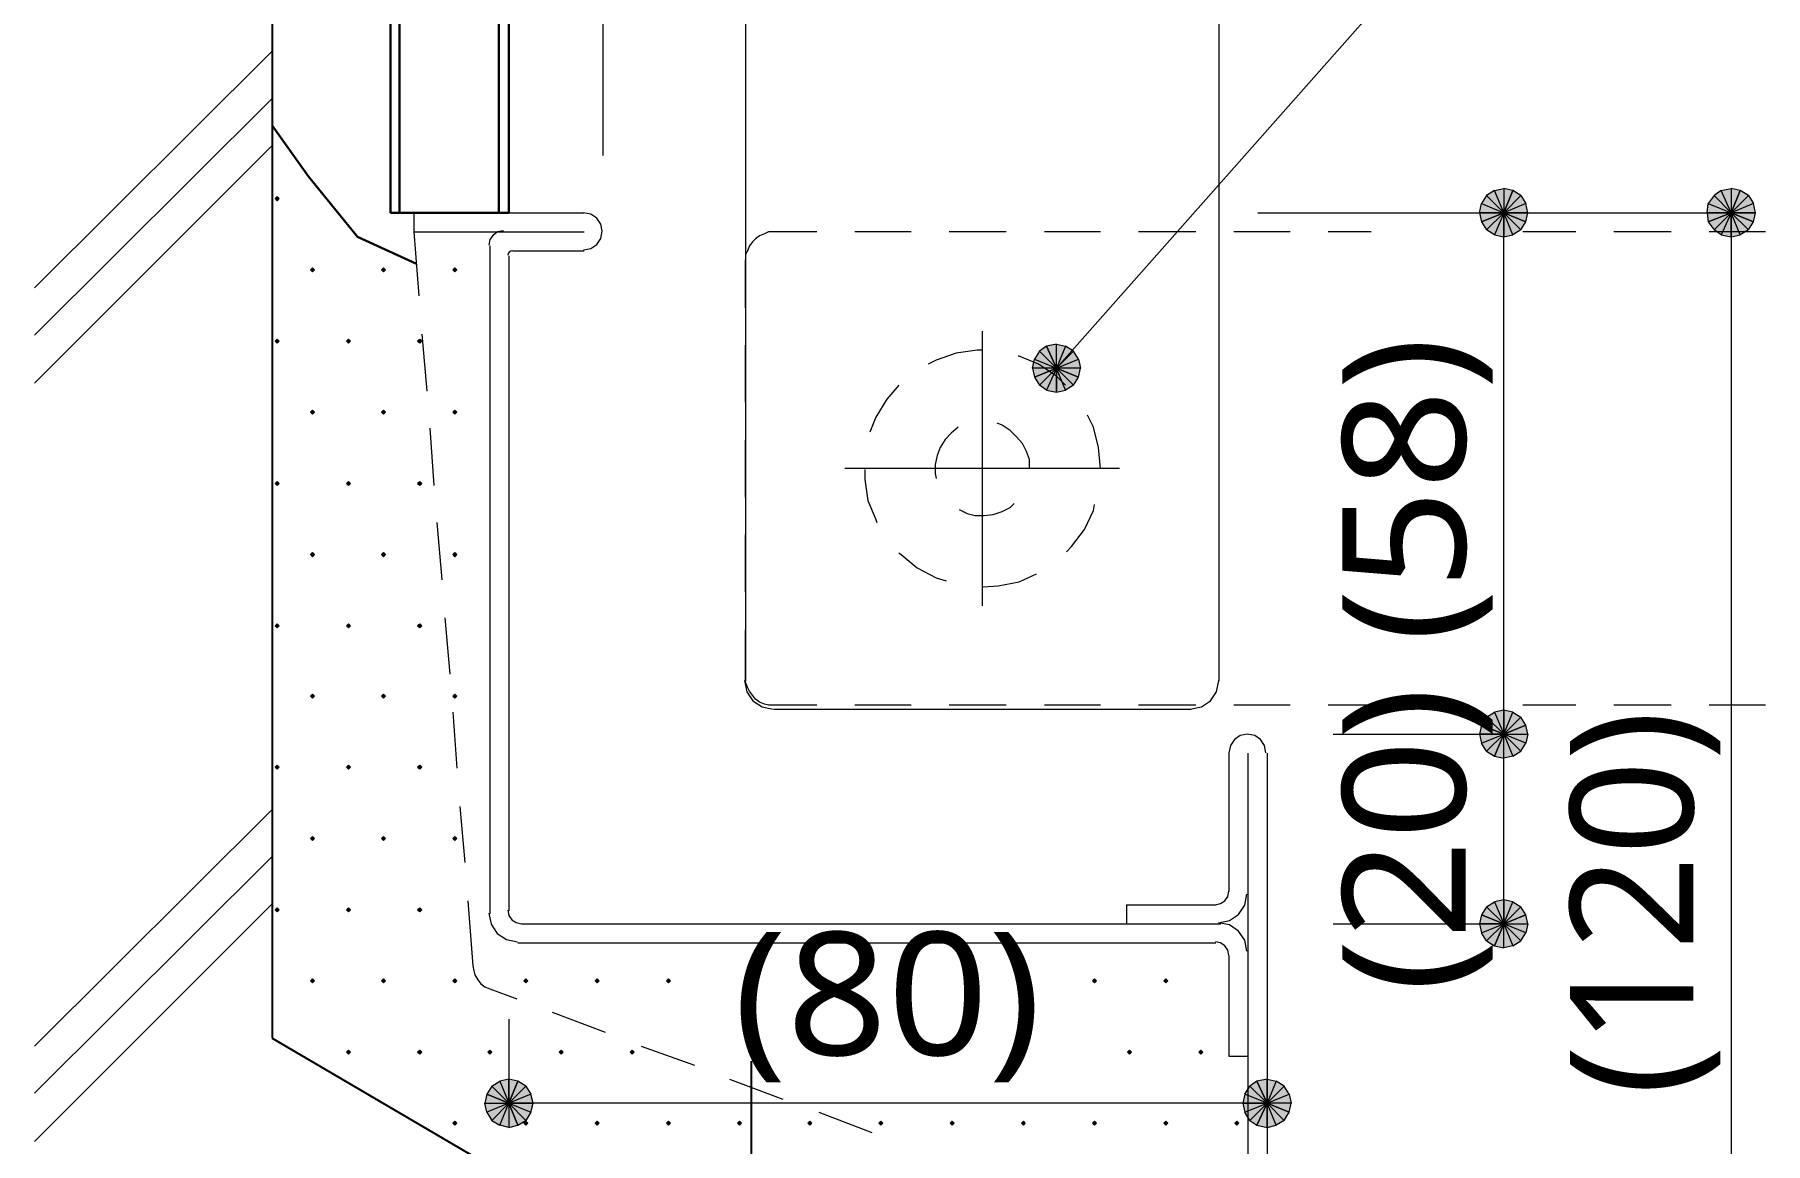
# Model space of a CAD drawing. Header units: millimetres. Extents: x 0 to 420, y 0 to 297.
# Drawn here: x 46.06 to 82.59, y 133.05 to 156.45 of the extents above; entities that cross this region are included whole.
import ezdxf
from ezdxf.enums import TextEntityAlignment as Align

# ---------------------------------------------------------------- set-up
doc = ezdxf.new("R2010")
doc.units = ezdxf.units.MM
doc.styles.add('kst32b', font='NotoSansJP-Variable.ttf')

msp = doc.modelspace()

# ---------------------------------------------------------------- hatches: boundary and pattern name
h = msp.add_hatch(color=7)
h.paths.add_polyline_path([(77.258, 153.162), (77.068, 153.204), (77.068, 152.696), (77.258, 153.162)])
h.paths.add_polyline_path([(77.068, 153.204), (77.068, 152.696), (76.877, 153.162), (77.068, 153.204)])
h.paths.add_polyline_path([(77.068, 152.696), (76.877, 153.162), (76.708, 153.056), (77.068, 152.696)])
h = msp.add_hatch(color=7)
h.paths.add_polyline_path([(77.576, 152.696), (77.534, 152.887), (77.068, 152.696), (77.576, 152.696)])
h.paths.add_polyline_path([(77.534, 152.887), (77.068, 152.696), (77.428, 153.056), (77.534, 152.887)])
h.paths.add_polyline_path([(77.068, 152.696), (77.428, 153.056), (77.258, 153.162), (77.068, 152.696)])
h = msp.add_hatch(color=7)
h.paths.add_polyline_path([(82.063, 153.162), (81.873, 153.204), (81.873, 152.696), (82.063, 153.162)])
h.paths.add_polyline_path([(81.873, 153.204), (81.873, 152.696), (81.661, 153.162), (81.873, 153.204)])
h.paths.add_polyline_path([(81.873, 152.696), (81.661, 153.162), (81.513, 153.056), (81.873, 152.696)])
h = msp.add_hatch(color=7)
h.paths.add_polyline_path([(82.381, 152.696), (82.338, 152.887), (81.873, 152.696), (82.381, 152.696)])
h.paths.add_polyline_path([(82.338, 152.887), (81.873, 152.696), (82.233, 153.056), (82.338, 152.887)])
h.paths.add_polyline_path([(81.873, 152.696), (82.233, 153.056), (82.063, 153.162), (81.873, 152.696)])
for points in [[(51.181, 153.035), (51.16, 153.014), (51.139, 152.993), (51.16, 152.971), (51.181, 152.95), (51.202, 152.971), (51.223, 152.993), (51.202, 153.014), (51.181, 153.035)], [(77.534, 152.506), (77.576, 152.696), (77.068, 152.696), (77.534, 152.506)], [(82.338, 152.506), (82.381, 152.696), (81.873, 152.696), (82.338, 152.506)], [(51.922, 151.532), (51.901, 151.511), (51.88, 151.49), (51.901, 151.469), (51.922, 151.447), (51.943, 151.469), (51.964, 151.49), (51.943, 151.511), (51.922, 151.532)], [(53.425, 151.532), (53.404, 151.511), (53.382, 151.49), (53.404, 151.469), (53.425, 151.447), (53.446, 151.469), (53.467, 151.49), (53.446, 151.511), (53.425, 151.532)], [(54.928, 151.532), (54.906, 151.511), (54.885, 151.49), (54.906, 151.469), (54.928, 151.447), (54.949, 151.469), (54.97, 151.49), (54.949, 151.511), (54.928, 151.532)], [(51.181, 150.029), (51.16, 150.008), (51.139, 149.987), (51.16, 149.966), (51.181, 149.945), (51.202, 149.966), (51.223, 149.987), (51.202, 150.008), (51.181, 150.029)], [(52.684, 150.029), (52.663, 150.008), (52.641, 149.987), (52.663, 149.966), (52.684, 149.945), (52.705, 149.966), (52.726, 149.987), (52.705, 150.008), (52.684, 150.029)], [(54.187, 150.029), (54.166, 150.008), (54.144, 149.987), (54.166, 149.966), (54.187, 149.945), (54.208, 149.966), (54.229, 149.987), (54.208, 150.008), (54.187, 150.029)], [(67.416, 149.881), (67.268, 149.775), (67.628, 149.415), (67.416, 149.881)], [(51.922, 148.526), (51.901, 148.505), (51.88, 148.484), (51.901, 148.463), (51.922, 148.442), (51.943, 148.463), (51.964, 148.484), (51.943, 148.505), (51.922, 148.526)], [(53.425, 148.526), (53.404, 148.505), (53.382, 148.484), (53.404, 148.463), (53.425, 148.442), (53.446, 148.463), (53.467, 148.484), (53.446, 148.505), (53.425, 148.526)], [(54.928, 148.526), (54.906, 148.505), (54.885, 148.484), (54.906, 148.463), (54.928, 148.442), (54.949, 148.463), (54.97, 148.484), (54.949, 148.505), (54.928, 148.526)], [(51.181, 147.024), (51.16, 147.002), (51.139, 146.981), (51.16, 146.96), (51.181, 146.939), (51.202, 146.96), (51.223, 146.981), (51.202, 147.002), (51.181, 147.024)], [(52.684, 147.024), (52.663, 147.002), (52.641, 146.981), (52.663, 146.96), (52.684, 146.939), (52.705, 146.96), (52.726, 146.981), (52.705, 147.002), (52.684, 147.024)], [(54.187, 147.024), (54.166, 147.002), (54.144, 146.981), (54.166, 146.96), (54.187, 146.939), (54.208, 146.96), (54.229, 146.981), (54.208, 147.002), (54.187, 147.024)], [(51.922, 145.521), (51.901, 145.5), (51.88, 145.479), (51.901, 145.457), (51.922, 145.436), (51.943, 145.457), (51.964, 145.479), (51.943, 145.5), (51.922, 145.521)], [(53.425, 145.521), (53.404, 145.5), (53.382, 145.479), (53.404, 145.457), (53.425, 145.436), (53.446, 145.457), (53.467, 145.479), (53.446, 145.5), (53.425, 145.521)], [(54.928, 145.521), (54.906, 145.5), (54.885, 145.479), (54.906, 145.457), (54.928, 145.436), (54.949, 145.457), (54.97, 145.479), (54.949, 145.5), (54.928, 145.521)], [(51.181, 144.018), (51.16, 143.997), (51.139, 143.976), (51.16, 143.954), (51.181, 143.933), (51.202, 143.954), (51.223, 143.976), (51.202, 143.997), (51.181, 144.018)], [(52.684, 144.018), (52.663, 143.997), (52.641, 143.976), (52.663, 143.954), (52.684, 143.933), (52.705, 143.954), (52.726, 143.976), (52.705, 143.997), (52.684, 144.018)], [(54.187, 144.018), (54.166, 143.997), (54.144, 143.976), (54.166, 143.954), (54.187, 143.933), (54.208, 143.954), (54.229, 143.976), (54.208, 143.997), (54.187, 144.018)], [(51.922, 142.536), (51.901, 142.515), (51.88, 142.494), (51.901, 142.473), (51.922, 142.452), (51.943, 142.473), (51.964, 142.494), (51.943, 142.515), (51.922, 142.536)], [(53.425, 142.536), (53.404, 142.515), (53.382, 142.494), (53.404, 142.473), (53.425, 142.452), (53.446, 142.473), (53.467, 142.494), (53.446, 142.515), (53.425, 142.536)], [(54.928, 142.536), (54.906, 142.515), (54.885, 142.494), (54.906, 142.473), (54.928, 142.452), (54.949, 142.473), (54.97, 142.494), (54.949, 142.515), (54.928, 142.536)], [(76.602, 141.88), (76.56, 141.69), (77.068, 141.69), (76.602, 141.88)], [(51.181, 141.033), (51.16, 141.012), (51.139, 140.991), (51.16, 140.97), (51.181, 140.949), (51.202, 140.97), (51.223, 140.991), (51.202, 141.012), (51.181, 141.033)], [(52.684, 141.033), (52.663, 141.012), (52.641, 140.991), (52.663, 140.97), (52.684, 140.949), (52.705, 140.97), (52.726, 140.991), (52.705, 141.012), (52.684, 141.033)], [(54.187, 141.033), (54.166, 141.012), (54.144, 140.991), (54.166, 140.97), (54.187, 140.949), (54.208, 140.97), (54.229, 140.991), (54.208, 141.012), (54.187, 141.033)], [(51.922, 139.531), (51.901, 139.509), (51.88, 139.488), (51.901, 139.467), (51.922, 139.446), (51.943, 139.467), (51.964, 139.488), (51.943, 139.509), (51.922, 139.531)], [(53.425, 139.531), (53.404, 139.509), (53.382, 139.488), (53.404, 139.467), (53.425, 139.446), (53.446, 139.467), (53.467, 139.488), (53.446, 139.509), (53.425, 139.531)], [(54.928, 139.531), (54.906, 139.509), (54.885, 139.488), (54.906, 139.467), (54.928, 139.446), (54.949, 139.467), (54.97, 139.488), (54.949, 139.509), (54.928, 139.531)], [(51.181, 138.028), (51.16, 138.007), (51.139, 137.985), (51.16, 137.964), (51.181, 137.943), (51.202, 137.964), (51.223, 137.985), (51.202, 138.007), (51.181, 138.028)], [(52.684, 138.028), (52.663, 138.007), (52.641, 137.985), (52.663, 137.964), (52.684, 137.943), (52.705, 137.964), (52.726, 137.985), (52.705, 138.007), (52.684, 138.028)], [(54.187, 138.028), (54.166, 138.007), (54.144, 137.985), (54.166, 137.964), (54.187, 137.943), (54.208, 137.964), (54.229, 137.985), (54.208, 138.007), (54.187, 138.028)], [(76.602, 137.88), (76.56, 137.689), (77.068, 137.689), (76.602, 137.88)], [(51.922, 136.525), (51.901, 136.504), (51.88, 136.483), (51.901, 136.461), (51.922, 136.44), (51.943, 136.461), (51.964, 136.483), (51.943, 136.504), (51.922, 136.525)], [(53.425, 136.525), (53.404, 136.504), (53.382, 136.483), (53.404, 136.461), (53.425, 136.44), (53.446, 136.461), (53.467, 136.483), (53.446, 136.504), (53.425, 136.525)], [(54.928, 136.525), (54.906, 136.504), (54.885, 136.483), (54.906, 136.461), (54.928, 136.44), (54.949, 136.461), (54.97, 136.483), (54.949, 136.504), (54.928, 136.525)], [(56.43, 136.525), (56.409, 136.504), (56.388, 136.483), (56.409, 136.461), (56.43, 136.44), (56.452, 136.461), (56.473, 136.483), (56.452, 136.504), (56.43, 136.525)], [(57.933, 136.525), (57.912, 136.504), (57.891, 136.483), (57.912, 136.461), (57.933, 136.44), (57.954, 136.461), (57.975, 136.483), (57.954, 136.504), (57.933, 136.525)], [(59.436, 136.525), (59.415, 136.504), (59.394, 136.483), (59.415, 136.461), (59.436, 136.44), (59.457, 136.461), (59.478, 136.483), (59.457, 136.504), (59.436, 136.525)], [(68.432, 136.525), (68.411, 136.504), (68.39, 136.483), (68.411, 136.461), (68.432, 136.44), (68.453, 136.461), (68.474, 136.483), (68.453, 136.504), (68.432, 136.525)], [(69.935, 136.525), (69.913, 136.504), (69.892, 136.483), (69.913, 136.461), (69.935, 136.44), (69.956, 136.461), (69.977, 136.483), (69.956, 136.504), (69.935, 136.525)], [(52.684, 135.022), (52.663, 135.001), (52.641, 134.98), (52.663, 134.959), (52.684, 134.938), (52.705, 134.959), (52.726, 134.98), (52.705, 135.001), (52.684, 135.022)], [(54.187, 135.022), (54.166, 135.001), (54.144, 134.98), (54.166, 134.959), (54.187, 134.938), (54.208, 134.959), (54.229, 134.98), (54.208, 135.001), (54.187, 135.022)], [(55.668, 135.022), (55.647, 135.001), (55.626, 134.98), (55.647, 134.959), (55.668, 134.938), (55.689, 134.959), (55.711, 134.98), (55.689, 135.001), (55.668, 135.022)], [(57.171, 135.022), (57.15, 135.001), (57.129, 134.98), (57.15, 134.959), (57.171, 134.938), (57.192, 134.959), (57.214, 134.98), (57.192, 135.001), (57.171, 135.022)], [(58.674, 135.022), (58.653, 135.001), (58.632, 134.98), (58.653, 134.959), (58.674, 134.938), (58.695, 134.959), (58.716, 134.98), (58.695, 135.001), (58.674, 135.022)], [(69.173, 135.022), (69.152, 135.001), (69.13, 134.98), (69.152, 134.959), (69.173, 134.938), (69.194, 134.959), (69.215, 134.98), (69.194, 135.001), (69.173, 135.022)], [(70.676, 135.022), (70.654, 135.001), (70.633, 134.98), (70.654, 134.959), (70.676, 134.938), (70.697, 134.959), (70.718, 134.98), (70.697, 135.001), (70.676, 135.022)], [(56.261, 134.366), (56.071, 134.408), (56.071, 133.9), (56.261, 134.366)], [(71.861, 133.435), (72.073, 133.392), (72.073, 133.9), (71.861, 133.435)], [(54.928, 133.519), (54.906, 133.498), (54.885, 133.477), (54.906, 133.456), (54.928, 133.435), (54.949, 133.456), (54.97, 133.477), (54.949, 133.498), (54.928, 133.519)], [(56.43, 133.519), (56.409, 133.498), (56.388, 133.477), (56.409, 133.456), (56.43, 133.435), (56.452, 133.456), (56.473, 133.477), (56.452, 133.498), (56.43, 133.519)], [(57.933, 133.519), (57.912, 133.498), (57.891, 133.477), (57.912, 133.456), (57.933, 133.435), (57.954, 133.456), (57.975, 133.477), (57.954, 133.498), (57.933, 133.519)], [(59.436, 133.519), (59.415, 133.498), (59.394, 133.477), (59.415, 133.456), (59.436, 133.435), (59.457, 133.456), (59.478, 133.477), (59.457, 133.498), (59.436, 133.519)], [(60.939, 133.519), (60.918, 133.498), (60.896, 133.477), (60.918, 133.456), (60.939, 133.435), (60.96, 133.456), (60.981, 133.477), (60.96, 133.498), (60.939, 133.519)], [(62.421, 133.519), (62.399, 133.498), (62.378, 133.477), (62.399, 133.456), (62.421, 133.435), (62.442, 133.456), (62.463, 133.477), (62.442, 133.498), (62.421, 133.519)], [(63.923, 133.519), (63.902, 133.498), (63.881, 133.477), (63.902, 133.456), (63.923, 133.435), (63.945, 133.456), (63.966, 133.477), (63.945, 133.498), (63.923, 133.519)], [(65.426, 133.519), (65.405, 133.498), (65.384, 133.477), (65.405, 133.456), (65.426, 133.435), (65.447, 133.456), (65.469, 133.477), (65.447, 133.498), (65.426, 133.519)], [(66.929, 133.519), (66.908, 133.498), (66.887, 133.477), (66.908, 133.456), (66.929, 133.435), (66.95, 133.456), (66.971, 133.477), (66.95, 133.498), (66.929, 133.519)], [(68.432, 133.519), (68.411, 133.498), (68.39, 133.477), (68.411, 133.456), (68.432, 133.435), (68.453, 133.456), (68.474, 133.477), (68.453, 133.498), (68.432, 133.519)], [(69.935, 133.519), (69.913, 133.498), (69.892, 133.477), (69.913, 133.456), (69.935, 133.435), (69.956, 133.456), (69.977, 133.477), (69.956, 133.498), (69.935, 133.519)], [(71.438, 133.519), (71.416, 133.498), (71.395, 133.477), (71.416, 133.456), (71.438, 133.435), (71.459, 133.456), (71.48, 133.477), (71.459, 133.498), (71.438, 133.519)]]:
    msp.add_hatch(color=7).paths.add_polyline_path(points)
h = msp.add_hatch(color=7)
h.paths.add_polyline_path([(76.708, 153.056), (76.602, 152.887), (77.068, 152.696), (76.708, 153.056)])
h.paths.add_polyline_path([(76.602, 152.887), (77.068, 152.696), (76.56, 152.696), (76.602, 152.887)])
h.paths.add_polyline_path([(77.068, 152.696), (76.56, 152.696), (76.602, 152.506), (77.068, 152.696)])
h = msp.add_hatch(color=7)
h.paths.add_polyline_path([(81.513, 153.056), (81.386, 152.887), (81.873, 152.696), (81.513, 153.056)])
h.paths.add_polyline_path([(81.386, 152.887), (81.873, 152.696), (81.365, 152.696), (81.386, 152.887)])
h.paths.add_polyline_path([(81.873, 152.696), (81.365, 152.696), (81.386, 152.506), (81.873, 152.696)])
h = msp.add_hatch(color=7)
h.paths.add_polyline_path([(76.602, 152.506), (76.708, 152.336), (77.068, 152.696), (76.602, 152.506)])
h.paths.add_polyline_path([(76.708, 152.336), (77.068, 152.696), (76.877, 152.231), (76.708, 152.336)])
h.paths.add_polyline_path([(77.068, 152.696), (76.877, 152.231), (77.068, 152.188), (77.068, 152.696)])
h = msp.add_hatch(color=7)
h.paths.add_polyline_path([(77.068, 152.188), (77.258, 152.231), (77.068, 152.696), (77.068, 152.188)])
h.paths.add_polyline_path([(77.258, 152.231), (77.068, 152.696), (77.428, 152.336), (77.258, 152.231)])
h.paths.add_polyline_path([(77.068, 152.696), (77.428, 152.336), (77.534, 152.506), (77.068, 152.696)])
h = msp.add_hatch(color=7)
h.paths.add_polyline_path([(81.386, 152.506), (81.513, 152.336), (81.873, 152.696), (81.386, 152.506)])
h.paths.add_polyline_path([(81.513, 152.336), (81.873, 152.696), (81.661, 152.231), (81.513, 152.336)])
h.paths.add_polyline_path([(81.873, 152.696), (81.661, 152.231), (81.873, 152.188), (81.873, 152.696)])
h = msp.add_hatch(color=7)
h.paths.add_polyline_path([(81.873, 152.188), (82.063, 152.231), (81.873, 152.696), (81.873, 152.188)])
h.paths.add_polyline_path([(82.063, 152.231), (81.873, 152.696), (82.233, 152.336), (82.063, 152.231)])
h.paths.add_polyline_path([(81.873, 152.696), (82.233, 152.336), (82.338, 152.506), (81.873, 152.696)])
h = msp.add_hatch(color=7)
h.paths.add_polyline_path([(67.987, 149.775), (67.818, 149.881), (67.628, 149.415), (67.987, 149.775)])
h.paths.add_polyline_path([(67.818, 149.881), (67.628, 149.415), (67.628, 149.923), (67.818, 149.881)])
h.paths.add_polyline_path([(67.628, 149.415), (67.628, 149.923), (67.416, 149.881), (67.628, 149.415)])
h = msp.add_hatch(color=7)
h.paths.add_polyline_path([(67.268, 149.775), (67.162, 149.606), (67.628, 149.415), (67.268, 149.775)])
h.paths.add_polyline_path([(67.162, 149.606), (67.628, 149.415), (67.12, 149.415), (67.162, 149.606)])
h.paths.add_polyline_path([(67.628, 149.415), (67.12, 149.415), (67.162, 149.225), (67.628, 149.415)])
h = msp.add_hatch(color=7)
h.paths.add_polyline_path([(68.093, 149.225), (68.136, 149.415), (67.628, 149.415), (68.093, 149.225)])
h.paths.add_polyline_path([(68.136, 149.415), (67.628, 149.415), (68.093, 149.606), (68.136, 149.415)])
h.paths.add_polyline_path([(67.628, 149.415), (68.093, 149.606), (67.987, 149.775), (67.628, 149.415)])
h = msp.add_hatch(color=7)
h.paths.add_polyline_path([(67.162, 149.225), (67.268, 149.056), (67.628, 149.415), (67.162, 149.225)])
h.paths.add_polyline_path([(67.268, 149.056), (67.628, 149.415), (67.416, 148.95), (67.268, 149.056)])
h.paths.add_polyline_path([(67.628, 149.415), (67.416, 148.95), (67.628, 148.907), (67.628, 149.415)])
h = msp.add_hatch(color=7)
h.paths.add_polyline_path([(67.628, 148.907), (67.818, 148.95), (67.628, 149.415), (67.628, 148.907)])
h.paths.add_polyline_path([(67.818, 148.95), (67.628, 149.415), (67.987, 149.056), (67.818, 148.95)])
h.paths.add_polyline_path([(67.628, 149.415), (67.987, 149.056), (68.093, 149.225), (67.628, 149.415)])
h = msp.add_hatch(color=7)
h.paths.add_polyline_path([(77.068, 142.198), (76.877, 142.155), (77.068, 141.69), (77.068, 142.198)])
h.paths.add_polyline_path([(76.877, 142.155), (77.068, 141.69), (76.708, 142.05), (76.877, 142.155)])
h.paths.add_polyline_path([(77.068, 141.69), (76.708, 142.05), (76.602, 141.88), (77.068, 141.69)])
h = msp.add_hatch(color=7)
h.paths.add_polyline_path([(77.534, 141.88), (77.428, 142.05), (77.068, 141.69), (77.534, 141.88)])
h.paths.add_polyline_path([(77.428, 142.05), (77.068, 141.69), (77.258, 142.155), (77.428, 142.05)])
h.paths.add_polyline_path([(77.068, 141.69), (77.258, 142.155), (77.068, 142.198), (77.068, 141.69)])
h = msp.add_hatch(color=7)
h.paths.add_polyline_path([(77.428, 141.33), (77.534, 141.499), (77.068, 141.69), (77.428, 141.33)])
h.paths.add_polyline_path([(77.534, 141.499), (77.068, 141.69), (77.576, 141.69), (77.534, 141.499)])
h.paths.add_polyline_path([(77.068, 141.69), (77.576, 141.69), (77.534, 141.88), (77.068, 141.69)])
h = msp.add_hatch(color=7)
h.paths.add_polyline_path([(76.56, 141.69), (76.602, 141.499), (77.068, 141.69), (76.56, 141.69)])
h.paths.add_polyline_path([(76.602, 141.499), (77.068, 141.69), (76.708, 141.33), (76.602, 141.499)])
h.paths.add_polyline_path([(77.068, 141.69), (76.708, 141.33), (76.877, 141.224), (77.068, 141.69)])
h = msp.add_hatch(color=7)
h.paths.add_polyline_path([(76.877, 141.224), (77.068, 141.182), (77.068, 141.69), (76.877, 141.224)])
h.paths.add_polyline_path([(77.068, 141.182), (77.068, 141.69), (77.258, 141.224), (77.068, 141.182)])
h.paths.add_polyline_path([(77.068, 141.69), (77.258, 141.224), (77.428, 141.33), (77.068, 141.69)])
h = msp.add_hatch(color=7)
h.paths.add_polyline_path([(77.068, 138.197), (76.877, 138.155), (77.068, 137.689), (77.068, 138.197)])
h.paths.add_polyline_path([(76.877, 138.155), (77.068, 137.689), (76.708, 138.049), (76.877, 138.155)])
h.paths.add_polyline_path([(77.068, 137.689), (76.708, 138.049), (76.602, 137.88), (77.068, 137.689)])
h = msp.add_hatch(color=7)
h.paths.add_polyline_path([(77.534, 137.88), (77.428, 138.049), (77.068, 137.689), (77.534, 137.88)])
h.paths.add_polyline_path([(77.428, 138.049), (77.068, 137.689), (77.258, 138.155), (77.428, 138.049)])
h.paths.add_polyline_path([(77.068, 137.689), (77.258, 138.155), (77.068, 138.197), (77.068, 137.689)])
h = msp.add_hatch(color=7)
h.paths.add_polyline_path([(77.428, 137.329), (77.534, 137.499), (77.068, 137.689), (77.428, 137.329)])
h.paths.add_polyline_path([(77.534, 137.499), (77.068, 137.689), (77.576, 137.689), (77.534, 137.499)])
h.paths.add_polyline_path([(77.068, 137.689), (77.576, 137.689), (77.534, 137.88), (77.068, 137.689)])
h = msp.add_hatch(color=7)
h.paths.add_polyline_path([(76.56, 137.689), (76.602, 137.499), (77.068, 137.689), (76.56, 137.689)])
h.paths.add_polyline_path([(76.602, 137.499), (77.068, 137.689), (76.708, 137.329), (76.602, 137.499)])
h.paths.add_polyline_path([(77.068, 137.689), (76.708, 137.329), (76.877, 137.223), (77.068, 137.689)])
h = msp.add_hatch(color=7)
h.paths.add_polyline_path([(76.877, 137.223), (77.068, 137.181), (77.068, 137.689), (76.877, 137.223)])
h.paths.add_polyline_path([(77.068, 137.181), (77.068, 137.689), (77.258, 137.223), (77.068, 137.181)])
h.paths.add_polyline_path([(77.068, 137.689), (77.258, 137.223), (77.428, 137.329), (77.068, 137.689)])
h = msp.add_hatch(color=7)
h.paths.add_polyline_path([(55.605, 134.091), (55.562, 133.9), (56.071, 133.9), (55.605, 134.091)])
h.paths.add_polyline_path([(55.562, 133.9), (56.071, 133.9), (55.605, 133.71), (55.562, 133.9)])
h.paths.add_polyline_path([(56.071, 133.9), (55.605, 133.71), (55.711, 133.54), (56.071, 133.9)])
h = msp.add_hatch(color=7)
h.paths.add_polyline_path([(56.071, 134.408), (55.88, 134.366), (56.071, 133.9), (56.071, 134.408)])
h.paths.add_polyline_path([(55.88, 134.366), (56.071, 133.9), (55.711, 134.26), (55.88, 134.366)])
h.paths.add_polyline_path([(56.071, 133.9), (55.711, 134.26), (55.605, 134.091), (56.071, 133.9)])
h = msp.add_hatch(color=7)
h.paths.add_polyline_path([(56.579, 133.9), (56.536, 134.091), (56.071, 133.9), (56.579, 133.9)])
h.paths.add_polyline_path([(56.536, 134.091), (56.071, 133.9), (56.43, 134.26), (56.536, 134.091)])
h.paths.add_polyline_path([(56.071, 133.9), (56.43, 134.26), (56.261, 134.366), (56.071, 133.9)])
h = msp.add_hatch(color=7)
h.paths.add_polyline_path([(71.861, 134.366), (71.713, 134.26), (72.073, 133.9), (71.861, 134.366)])
h.paths.add_polyline_path([(71.713, 134.26), (72.073, 133.9), (71.607, 134.091), (71.713, 134.26)])
h.paths.add_polyline_path([(72.073, 133.9), (71.607, 134.091), (71.565, 133.9), (72.073, 133.9)])
h = msp.add_hatch(color=7)
h.paths.add_polyline_path([(72.432, 134.26), (72.263, 134.366), (72.073, 133.9), (72.432, 134.26)])
h.paths.add_polyline_path([(72.263, 134.366), (72.073, 133.9), (72.073, 134.408), (72.263, 134.366)])
h.paths.add_polyline_path([(72.073, 133.9), (72.073, 134.408), (71.861, 134.366), (72.073, 133.9)])
h = msp.add_hatch(color=7)
h.paths.add_polyline_path([(72.538, 133.71), (72.581, 133.9), (72.073, 133.9), (72.538, 133.71)])
h.paths.add_polyline_path([(72.581, 133.9), (72.073, 133.9), (72.538, 134.091), (72.581, 133.9)])
h.paths.add_polyline_path([(72.073, 133.9), (72.538, 134.091), (72.432, 134.26), (72.073, 133.9)])
h = msp.add_hatch(color=7)
h.paths.add_polyline_path([(55.711, 133.54), (55.88, 133.435), (56.071, 133.9), (55.711, 133.54)])
h.paths.add_polyline_path([(55.88, 133.435), (56.071, 133.9), (56.071, 133.392), (55.88, 133.435)])
h.paths.add_polyline_path([(56.071, 133.9), (56.071, 133.392), (56.261, 133.435), (56.071, 133.9)])
h = msp.add_hatch(color=7)
h.paths.add_polyline_path([(56.261, 133.435), (56.43, 133.54), (56.071, 133.9), (56.261, 133.435)])
h.paths.add_polyline_path([(56.43, 133.54), (56.071, 133.9), (56.536, 133.71), (56.43, 133.54)])
h.paths.add_polyline_path([(56.071, 133.9), (56.536, 133.71), (56.579, 133.9), (56.071, 133.9)])
h = msp.add_hatch(color=7)
h.paths.add_polyline_path([(71.565, 133.9), (71.607, 133.71), (72.073, 133.9), (71.565, 133.9)])
h.paths.add_polyline_path([(71.607, 133.71), (72.073, 133.9), (71.713, 133.54), (71.607, 133.71)])
h.paths.add_polyline_path([(72.073, 133.9), (71.713, 133.54), (71.861, 133.435), (72.073, 133.9)])
h = msp.add_hatch(color=7)
h.paths.add_polyline_path([(72.073, 133.392), (72.263, 133.435), (72.073, 133.9), (72.073, 133.392)])
h.paths.add_polyline_path([(72.263, 133.435), (72.073, 133.9), (72.432, 133.54), (72.263, 133.435)])
h.paths.add_polyline_path([(72.073, 133.9), (72.432, 133.54), (72.538, 133.71), (72.073, 133.9)])

# ---------------------------------------------------------------- linework, layer by layer
at = {"lineweight": 25}
for points in [[(51.075, 170.349), (51.075, 135.276)], [(51.075, 135.276), (65.257, 126.958)], [(61.193, 128.27), (61.193, 134.789)]]:
    msp.add_lwpolyline(points, dxfattribs=at)
at = {"lineweight": 30}
for points in [[(53.573, 170.349), (53.573, 152.696)], [(53.763, 170.349), (53.763, 152.696)], [(55.859, 170.349), (55.859, 152.696)], [(56.071, 170.349), (56.071, 152.696)], [(54.123, 151.617), (52.874, 152.188), (51.837, 153.458), (51.075, 154.538)], [(56.071, 152.696), (53.573, 152.696)]]:
    msp.add_lwpolyline(points, dxfattribs=at)
at = {"lineweight": 13}
for points in [[(61.066, 170.349), (61.066, 142.811)], [(71.057, 170.349), (71.057, 142.811)], [(58.06, 153.903), (58.06, 160.888)], [(75.29, 158.073), (67.628, 149.415)], [(46.059, 151.109), (51.075, 156.104)], [(46.059, 150.114), (51.075, 155.109)], [(46.059, 149.098), (51.075, 154.114)], [(54.06, 152.696), (54.06, 152.294)], [(54.06, 152.696), (57.658, 152.696)], [(57.647, 151.913), (57.8, 151.944), (57.924, 152.028), (58.008, 152.152), (58.039, 152.305), (58.008, 152.457), (57.924, 152.582), (57.8, 152.666), (57.647, 152.696)], [(71.882, 152.696), (81.873, 152.696)], [(77.068, 152.696), (77.11, 152.696)], [(77.068, 137.689), (77.068, 141.69), (77.068, 152.696)], [(81.873, 152.696), (81.873, 128.693)], [(54.06, 152.294), (57.658, 152.294)], [(54.06, 152.294), (54.166, 150.939)], [(55.954, 152.315), (55.835, 152.291), (55.737, 152.225), (55.671, 152.128), (55.647, 152.008)], [(55.668, 151.998), (55.668, 137.901)], [(61.659, 152.294), (61.553, 152.294), (61.468, 152.252), (61.362, 152.209), (61.278, 152.146), (61.214, 152.082), (61.151, 151.998), (61.108, 151.892), (61.066, 151.807), (61.066, 151.701)], [(62.569, 152.294), (61.659, 152.294)], [(64.558, 152.294), (63.373, 152.294)], [(66.569, 152.294), (65.363, 152.294)], [(68.559, 152.294), (67.374, 152.294)], [(70.57, 152.294), (69.363, 152.294)], [(72.559, 152.294), (71.374, 152.294)], [(74.274, 152.294), (73.364, 152.294)], [(78.592, 152.294), (77.47, 152.294)], [(80.603, 152.294), (79.396, 152.294)], [(82.592, 152.294), (81.407, 152.294)], [(56.145, 151.892), (56.108, 151.885), (56.077, 151.864), (56.057, 151.834), (56.049, 151.797)], [(56.071, 151.786), (56.071, 137.964)], [(56.155, 151.892), (57.658, 151.892)], [(61.066, 150.685), (61.066, 151.701)], [(66.061, 150.199), (66.061, 144.399)], [(54.229, 150.135), (54.335, 148.929)], [(61.066, 148.696), (61.066, 149.902)], [(66.061, 149.796), (65.955, 149.796), (65.511, 149.733), (65.087, 149.585), (64.918, 149.5)], [(67.818, 149.056), (67.628, 149.246), (67.246, 149.5), (66.844, 149.669), (66.823, 149.669)], [(64.304, 149.056), (64.05, 148.759), (63.818, 148.378), (63.691, 148.061)], [(68.559, 147.299), (68.517, 147.743), (68.411, 148.167), (68.284, 148.421)], [(54.398, 148.146), (54.483, 146.939)], [(65.553, 148.167), (65.405, 148.04), (65.278, 147.913), (65.172, 147.743), (65.109, 147.574), (65.066, 147.383), (65.066, 147.193), (65.087, 147.087)], [(67.056, 147.299), (67.056, 147.489), (66.993, 147.659), (66.908, 147.828), (66.781, 147.976), (66.654, 148.103), (66.485, 148.209), (66.379, 148.251)], [(61.066, 146.685), (61.066, 147.892)], [(68.961, 147.299), (63.161, 147.299)], [(63.585, 147.278), (63.585, 147.066), (63.648, 146.621), (63.818, 146.219), (63.839, 146.156)], [(65.574, 146.431), (65.744, 146.346), (65.913, 146.304), (66.104, 146.304), (66.294, 146.325), (66.485, 146.389), (66.654, 146.473), (66.738, 146.558)], [(67.839, 145.542), (67.945, 145.648), (68.22, 146.008), (68.411, 146.41), (68.432, 146.537)], [(54.546, 146.156), (54.652, 144.949)], [(61.066, 144.695), (61.066, 145.902)], [(64.304, 145.521), (64.347, 145.479), (64.685, 145.203), (65.087, 144.992), (65.299, 144.928)], [(66.082, 144.801), (66.4, 144.822), (66.844, 144.907), (67.204, 145.076)], [(54.716, 144.145), (54.822, 142.96)], [(61.066, 142.896), (61.066, 143.891)], [(62.569, 142.304), (61.659, 142.304), (61.553, 142.304), (61.468, 142.325), (61.362, 142.367), (61.278, 142.43), (61.214, 142.515), (61.151, 142.6), (61.108, 142.684), (61.066, 142.79), (61.066, 142.896)], [(61.045, 142.822), (61.092, 142.587), (61.221, 142.396), (61.413, 142.266), (61.648, 142.219)], [(70.453, 142.219), (70.688, 142.266), (70.88, 142.396), (71.009, 142.587), (71.057, 142.822)], [(54.885, 142.155), (54.97, 140.97)], [(61.659, 142.219), (70.464, 142.219)], [(64.558, 142.304), (63.373, 142.304)], [(66.569, 142.304), (65.363, 142.304)], [(68.559, 142.304), (67.374, 142.304)], [(70.57, 142.304), (69.363, 142.304)], [(72.559, 142.304), (71.374, 142.304)], [(74.274, 142.304), (73.364, 142.304)], [(78.592, 142.304), (77.47, 142.304)], [(80.603, 142.304), (79.396, 142.304)], [(82.592, 142.304), (81.407, 142.304)], [(72.051, 141.298), (72.021, 141.451), (71.937, 141.575), (71.812, 141.659), (71.66, 141.69), (71.507, 141.659), (71.383, 141.575), (71.299, 141.451), (71.268, 141.298)], [(73.47, 141.69), (77.068, 141.69)], [(71.268, 141.287), (71.268, 138.367)], [(71.67, 141.287), (71.67, 129.371)], [(72.073, 141.287), (72.073, 129.286)], [(46.059, 135.107), (51.075, 140.102)], [(55.033, 140.166), (55.139, 138.98)], [(46.059, 134.112), (51.075, 139.107)], [(46.059, 133.096), (51.075, 138.112)], [(55.203, 138.176), (55.309, 136.8)], [(70.982, 138.091), (71.094, 138.114), (71.184, 138.175), (71.246, 138.266), (71.268, 138.377)], [(71.046, 137.71), (71.281, 137.758), (71.472, 137.887), (71.602, 138.079), (71.649, 138.314)], [(55.647, 137.911), (55.695, 137.677), (55.824, 137.485), (56.016, 137.356), (56.25, 137.308)], [(56.049, 137.975), (56.072, 137.864), (56.133, 137.773), (56.224, 137.712), (56.335, 137.689)], [(69.109, 138.091), (70.993, 138.091)], [(69.109, 138.091), (69.109, 137.689)], [(56.346, 137.689), (71.099, 137.689)], [(71.649, 137.107), (71.602, 137.342), (71.472, 137.534), (71.281, 137.663), (71.046, 137.71)], [(73.47, 137.689), (77.068, 137.689)], [(56.261, 137.287), (70.993, 137.287)], [(71.268, 137.022), (71.246, 137.134), (71.184, 137.224), (71.094, 137.286), (70.982, 137.308)], [(71.268, 137.012), (71.268, 134.895), (71.67, 134.895)], [(55.309, 136.8), (55.33, 136.694), (55.351, 136.61), (55.414, 136.504), (55.478, 136.419), (55.562, 136.356), (55.668, 136.313)], [(55.668, 136.313), (56.24, 136.102)], [(56.071, 135.678), (56.071, 133.9)], [(56.981, 135.826), (58.103, 135.403)], [(58.864, 135.107), (59.986, 134.705)], [(60.727, 134.408), (61.849, 133.985)], [(72.073, 133.9), (56.071, 133.9)], [(62.611, 133.71), (63.733, 133.286)]]:
    msp.add_lwpolyline(points, dxfattribs=at)
at = {"lineweight": 0}
for points in [[(77.068, 152.696), (76.877, 153.162), (76.708, 153.056)], [(77.068, 153.204), (77.068, 152.696), (76.877, 153.162)], [(77.258, 153.162), (77.068, 153.204), (77.068, 152.696)], [(77.068, 152.696), (77.428, 153.056), (77.258, 153.162)], [(81.873, 152.696), (81.661, 153.162), (81.513, 153.056)], [(81.873, 153.204), (81.873, 152.696), (81.661, 153.162)], [(82.063, 153.162), (81.873, 153.204), (81.873, 152.696)], [(81.873, 152.696), (82.233, 153.056), (82.063, 153.162)], [(51.181, 153.035), (51.16, 153.014), (51.139, 152.993), (51.16, 152.971), (51.181, 152.95), (51.202, 152.971), (51.223, 152.993), (51.202, 153.014)], [(76.602, 152.887), (77.068, 152.696), (76.56, 152.696)], [(76.708, 153.056), (76.602, 152.887), (77.068, 152.696)], [(77.534, 152.887), (77.068, 152.696), (77.428, 153.056)], [(77.576, 152.696), (77.534, 152.887), (77.068, 152.696)], [(81.386, 152.887), (81.873, 152.696), (81.365, 152.696)], [(81.513, 153.056), (81.386, 152.887), (81.873, 152.696)], [(82.338, 152.887), (81.873, 152.696), (82.233, 153.056)], [(82.381, 152.696), (82.338, 152.887), (81.873, 152.696)], [(77.068, 152.696), (76.56, 152.696), (76.602, 152.506)], [(76.602, 152.506), (76.708, 152.336), (77.068, 152.696)], [(76.708, 152.336), (77.068, 152.696), (76.877, 152.231)], [(77.068, 152.696), (76.877, 152.231), (77.068, 152.188)], [(77.068, 152.188), (77.258, 152.231), (77.068, 152.696)], [(77.258, 152.231), (77.068, 152.696), (77.428, 152.336)], [(77.068, 152.696), (77.428, 152.336), (77.534, 152.506)], [(77.534, 152.506), (77.576, 152.696), (77.068, 152.696)], [(81.873, 152.696), (81.365, 152.696), (81.386, 152.506)], [(81.386, 152.506), (81.513, 152.336), (81.873, 152.696)], [(81.513, 152.336), (81.873, 152.696), (81.661, 152.231)], [(81.873, 152.696), (81.661, 152.231), (81.873, 152.188)], [(81.873, 152.188), (82.063, 152.231), (81.873, 152.696)], [(82.063, 152.231), (81.873, 152.696), (82.233, 152.336)], [(81.873, 152.696), (82.233, 152.336), (82.338, 152.506)], [(82.338, 152.506), (82.381, 152.696), (81.873, 152.696)], [(51.922, 151.532), (51.901, 151.511), (51.88, 151.49), (51.901, 151.469), (51.922, 151.447), (51.943, 151.469), (51.964, 151.49), (51.943, 151.511)], [(53.425, 151.532), (53.404, 151.511), (53.382, 151.49), (53.404, 151.469), (53.425, 151.447), (53.446, 151.469), (53.467, 151.49), (53.446, 151.511)], [(54.928, 151.532), (54.906, 151.511), (54.885, 151.49), (54.906, 151.469), (54.928, 151.447), (54.949, 151.469), (54.97, 151.49), (54.949, 151.511)], [(51.181, 150.029), (51.16, 150.008), (51.139, 149.987), (51.16, 149.966), (51.181, 149.945), (51.202, 149.966), (51.223, 149.987), (51.202, 150.008)], [(52.684, 150.029), (52.663, 150.008), (52.641, 149.987), (52.663, 149.966), (52.684, 149.945), (52.705, 149.966), (52.726, 149.987), (52.705, 150.008)], [(54.187, 150.029), (54.166, 150.008), (54.144, 149.987), (54.166, 149.966), (54.187, 149.945), (54.208, 149.966), (54.229, 149.987), (54.208, 150.008)], [(67.416, 149.881), (67.268, 149.775), (67.628, 149.415)], [(67.628, 149.415), (67.628, 149.923), (67.416, 149.881)], [(67.818, 149.881), (67.628, 149.415), (67.628, 149.923)], [(67.987, 149.775), (67.818, 149.881), (67.628, 149.415)], [(67.162, 149.606), (67.628, 149.415), (67.12, 149.415)], [(67.268, 149.775), (67.162, 149.606), (67.628, 149.415)], [(67.628, 149.415), (68.093, 149.606), (67.987, 149.775)], [(68.136, 149.415), (67.628, 149.415), (68.093, 149.606)], [(67.628, 149.415), (67.12, 149.415), (67.162, 149.225)], [(67.162, 149.225), (67.268, 149.056), (67.628, 149.415)], [(67.268, 149.056), (67.628, 149.415), (67.416, 148.95)], [(67.628, 149.415), (67.416, 148.95), (67.628, 148.907)], [(67.628, 148.907), (67.818, 148.95), (67.628, 149.415)], [(67.818, 148.95), (67.628, 149.415), (67.987, 149.056)], [(67.628, 149.415), (67.987, 149.056), (68.093, 149.225)], [(68.093, 149.225), (68.136, 149.415), (67.628, 149.415)], [(51.922, 148.526), (51.901, 148.505), (51.88, 148.484), (51.901, 148.463), (51.922, 148.442), (51.943, 148.463), (51.964, 148.484), (51.943, 148.505)], [(53.425, 148.526), (53.404, 148.505), (53.382, 148.484), (53.404, 148.463), (53.425, 148.442), (53.446, 148.463), (53.467, 148.484), (53.446, 148.505)], [(54.928, 148.526), (54.906, 148.505), (54.885, 148.484), (54.906, 148.463), (54.928, 148.442), (54.949, 148.463), (54.97, 148.484), (54.949, 148.505)], [(51.181, 147.024), (51.16, 147.002), (51.139, 146.981), (51.16, 146.96), (51.181, 146.939), (51.202, 146.96), (51.223, 146.981), (51.202, 147.002)], [(52.684, 147.024), (52.663, 147.002), (52.641, 146.981), (52.663, 146.96), (52.684, 146.939), (52.705, 146.96), (52.726, 146.981), (52.705, 147.002)], [(54.187, 147.024), (54.166, 147.002), (54.144, 146.981), (54.166, 146.96), (54.187, 146.939), (54.208, 146.96), (54.229, 146.981), (54.208, 147.002)], [(51.922, 145.521), (51.901, 145.5), (51.88, 145.479), (51.901, 145.457), (51.922, 145.436), (51.943, 145.457), (51.964, 145.479), (51.943, 145.5)], [(53.425, 145.521), (53.404, 145.5), (53.382, 145.479), (53.404, 145.457), (53.425, 145.436), (53.446, 145.457), (53.467, 145.479), (53.446, 145.5)], [(54.928, 145.521), (54.906, 145.5), (54.885, 145.479), (54.906, 145.457), (54.928, 145.436), (54.949, 145.457), (54.97, 145.479), (54.949, 145.5)], [(51.181, 144.018), (51.16, 143.997), (51.139, 143.976), (51.16, 143.954), (51.181, 143.933), (51.202, 143.954), (51.223, 143.976), (51.202, 143.997)], [(52.684, 144.018), (52.663, 143.997), (52.641, 143.976), (52.663, 143.954), (52.684, 143.933), (52.705, 143.954), (52.726, 143.976), (52.705, 143.997)], [(54.187, 144.018), (54.166, 143.997), (54.144, 143.976), (54.166, 143.954), (54.187, 143.933), (54.208, 143.954), (54.229, 143.976), (54.208, 143.997)], [(51.922, 142.536), (51.901, 142.515), (51.88, 142.494), (51.901, 142.473), (51.922, 142.452), (51.943, 142.473), (51.964, 142.494), (51.943, 142.515)], [(53.425, 142.536), (53.404, 142.515), (53.382, 142.494), (53.404, 142.473), (53.425, 142.452), (53.446, 142.473), (53.467, 142.494), (53.446, 142.515)], [(54.928, 142.536), (54.906, 142.515), (54.885, 142.494), (54.906, 142.473), (54.928, 142.452), (54.949, 142.473), (54.97, 142.494), (54.949, 142.515)], [(76.877, 142.155), (77.068, 141.69), (76.708, 142.05)], [(77.068, 142.198), (76.877, 142.155), (77.068, 141.69)], [(77.068, 141.69), (77.258, 142.155), (77.068, 142.198)], [(77.428, 142.05), (77.068, 141.69), (77.258, 142.155)], [(76.602, 141.88), (76.56, 141.69), (77.068, 141.69)], [(77.068, 141.69), (76.708, 142.05), (76.602, 141.88)], [(77.534, 141.88), (77.428, 142.05), (77.068, 141.69)], [(77.068, 141.69), (77.576, 141.69), (77.534, 141.88)], [(76.56, 141.69), (76.602, 141.499), (77.068, 141.69)], [(76.602, 141.499), (77.068, 141.69), (76.708, 141.33)], [(77.068, 141.69), (76.708, 141.33), (76.877, 141.224)], [(76.877, 141.224), (77.068, 141.182), (77.068, 141.69)], [(77.068, 141.182), (77.068, 141.69), (77.258, 141.224)], [(77.068, 141.69), (77.258, 141.224), (77.428, 141.33)], [(77.428, 141.33), (77.534, 141.499), (77.068, 141.69)], [(77.534, 141.499), (77.068, 141.69), (77.576, 141.69)], [(51.181, 141.033), (51.16, 141.012), (51.139, 140.991), (51.16, 140.97), (51.181, 140.949), (51.202, 140.97), (51.223, 140.991), (51.202, 141.012)], [(52.684, 141.033), (52.663, 141.012), (52.641, 140.991), (52.663, 140.97), (52.684, 140.949), (52.705, 140.97), (52.726, 140.991), (52.705, 141.012)], [(54.187, 141.033), (54.166, 141.012), (54.144, 140.991), (54.166, 140.97), (54.187, 140.949), (54.208, 140.97), (54.229, 140.991), (54.208, 141.012)], [(51.922, 139.531), (51.901, 139.509), (51.88, 139.488), (51.901, 139.467), (51.922, 139.446), (51.943, 139.467), (51.964, 139.488), (51.943, 139.509)], [(53.425, 139.531), (53.404, 139.509), (53.382, 139.488), (53.404, 139.467), (53.425, 139.446), (53.446, 139.467), (53.467, 139.488), (53.446, 139.509)], [(54.928, 139.531), (54.906, 139.509), (54.885, 139.488), (54.906, 139.467), (54.928, 139.446), (54.949, 139.467), (54.97, 139.488), (54.949, 139.509)], [(76.877, 138.155), (77.068, 137.689), (76.708, 138.049)], [(77.068, 138.197), (76.877, 138.155), (77.068, 137.689)], [(77.068, 137.689), (77.258, 138.155), (77.068, 138.197)], [(77.428, 138.049), (77.068, 137.689), (77.258, 138.155)], [(51.181, 138.028), (51.16, 138.007), (51.139, 137.985), (51.16, 137.964), (51.181, 137.943), (51.202, 137.964), (51.223, 137.985), (51.202, 138.007)], [(52.684, 138.028), (52.663, 138.007), (52.641, 137.985), (52.663, 137.964), (52.684, 137.943), (52.705, 137.964), (52.726, 137.985), (52.705, 138.007)], [(54.187, 138.028), (54.166, 138.007), (54.144, 137.985), (54.166, 137.964), (54.187, 137.943), (54.208, 137.964), (54.229, 137.985), (54.208, 138.007)], [(76.602, 137.88), (76.56, 137.689), (77.068, 137.689)], [(77.068, 137.689), (76.708, 138.049), (76.602, 137.88)], [(77.534, 137.88), (77.428, 138.049), (77.068, 137.689)], [(77.068, 137.689), (77.576, 137.689), (77.534, 137.88)], [(76.56, 137.689), (76.602, 137.499), (77.068, 137.689)], [(76.602, 137.499), (77.068, 137.689), (76.708, 137.329)], [(77.068, 137.689), (76.708, 137.329), (76.877, 137.223)], [(76.877, 137.223), (77.068, 137.181), (77.068, 137.689)], [(77.068, 137.181), (77.068, 137.689), (77.258, 137.223)], [(77.068, 137.689), (77.258, 137.223), (77.428, 137.329)], [(77.428, 137.329), (77.534, 137.499), (77.068, 137.689)], [(77.534, 137.499), (77.068, 137.689), (77.576, 137.689)], [(51.922, 136.525), (51.901, 136.504), (51.88, 136.483), (51.901, 136.461), (51.922, 136.44), (51.943, 136.461), (51.964, 136.483), (51.943, 136.504)], [(53.425, 136.525), (53.404, 136.504), (53.382, 136.483), (53.404, 136.461), (53.425, 136.44), (53.446, 136.461), (53.467, 136.483), (53.446, 136.504)], [(54.928, 136.525), (54.906, 136.504), (54.885, 136.483), (54.906, 136.461), (54.928, 136.44), (54.949, 136.461), (54.97, 136.483), (54.949, 136.504)], [(56.43, 136.525), (56.409, 136.504), (56.388, 136.483), (56.409, 136.461), (56.43, 136.44), (56.452, 136.461), (56.473, 136.483), (56.452, 136.504)], [(57.933, 136.525), (57.912, 136.504), (57.891, 136.483), (57.912, 136.461), (57.933, 136.44), (57.954, 136.461), (57.975, 136.483), (57.954, 136.504)], [(59.436, 136.525), (59.415, 136.504), (59.394, 136.483), (59.415, 136.461), (59.436, 136.44), (59.457, 136.461), (59.478, 136.483), (59.457, 136.504)], [(68.432, 136.525), (68.411, 136.504), (68.39, 136.483), (68.411, 136.461), (68.432, 136.44), (68.453, 136.461), (68.474, 136.483), (68.453, 136.504)], [(69.935, 136.525), (69.913, 136.504), (69.892, 136.483), (69.913, 136.461), (69.935, 136.44), (69.956, 136.461), (69.977, 136.483), (69.956, 136.504)], [(52.684, 135.022), (52.663, 135.001), (52.641, 134.98), (52.663, 134.959), (52.684, 134.938), (52.705, 134.959), (52.726, 134.98), (52.705, 135.001)], [(54.187, 135.022), (54.166, 135.001), (54.144, 134.98), (54.166, 134.959), (54.187, 134.938), (54.208, 134.959), (54.229, 134.98), (54.208, 135.001)], [(55.668, 135.022), (55.647, 135.001), (55.626, 134.98), (55.647, 134.959), (55.668, 134.938), (55.689, 134.959), (55.711, 134.98), (55.689, 135.001)], [(57.171, 135.022), (57.15, 135.001), (57.129, 134.98), (57.15, 134.959), (57.171, 134.938), (57.192, 134.959), (57.214, 134.98), (57.192, 135.001)], [(58.674, 135.022), (58.653, 135.001), (58.632, 134.98), (58.653, 134.959), (58.674, 134.938), (58.695, 134.959), (58.716, 134.98), (58.695, 135.001)], [(69.173, 135.022), (69.152, 135.001), (69.13, 134.98), (69.152, 134.959), (69.173, 134.938), (69.194, 134.959), (69.215, 134.98), (69.194, 135.001)], [(70.676, 135.022), (70.654, 135.001), (70.633, 134.98), (70.654, 134.959), (70.676, 134.938), (70.697, 134.959), (70.718, 134.98), (70.697, 135.001)], [(55.605, 134.091), (55.562, 133.9), (56.071, 133.9)], [(56.071, 133.9), (55.711, 134.26), (55.605, 134.091)], [(55.88, 134.366), (56.071, 133.9), (55.711, 134.26)], [(56.071, 134.408), (55.88, 134.366), (56.071, 133.9)], [(56.261, 134.366), (56.071, 134.408), (56.071, 133.9)], [(56.071, 133.9), (56.43, 134.26), (56.261, 134.366)], [(56.536, 134.091), (56.071, 133.9), (56.43, 134.26)], [(56.579, 133.9), (56.536, 134.091), (56.071, 133.9)], [(72.073, 133.9), (71.607, 134.091), (71.565, 133.9)], [(71.713, 134.26), (72.073, 133.9), (71.607, 134.091)], [(71.861, 134.366), (71.713, 134.26), (72.073, 133.9)], [(72.073, 133.9), (72.073, 134.408), (71.861, 134.366)], [(72.263, 134.366), (72.073, 133.9), (72.073, 134.408)], [(72.432, 134.26), (72.263, 134.366), (72.073, 133.9)], [(72.073, 133.9), (72.538, 134.091), (72.432, 134.26)], [(72.581, 133.9), (72.073, 133.9), (72.538, 134.091)], [(55.562, 133.9), (56.071, 133.9), (55.605, 133.71)], [(56.071, 133.9), (55.605, 133.71), (55.711, 133.54)], [(55.711, 133.54), (55.88, 133.435), (56.071, 133.9)], [(55.88, 133.435), (56.071, 133.9), (56.071, 133.392)], [(56.071, 133.9), (56.071, 133.392), (56.261, 133.435)], [(56.261, 133.435), (56.43, 133.54), (56.071, 133.9)], [(56.43, 133.54), (56.071, 133.9), (56.536, 133.71)], [(56.071, 133.9), (56.536, 133.71), (56.579, 133.9)], [(71.565, 133.9), (71.607, 133.71), (72.073, 133.9)], [(71.607, 133.71), (72.073, 133.9), (71.713, 133.54)], [(72.073, 133.9), (71.713, 133.54), (71.861, 133.435)], [(71.861, 133.435), (72.073, 133.392), (72.073, 133.9)], [(72.073, 133.392), (72.263, 133.435), (72.073, 133.9)], [(72.263, 133.435), (72.073, 133.9), (72.432, 133.54)], [(72.073, 133.9), (72.432, 133.54), (72.538, 133.71)], [(72.538, 133.71), (72.581, 133.9), (72.073, 133.9)], [(54.928, 133.519), (54.906, 133.498), (54.885, 133.477), (54.906, 133.456), (54.928, 133.435), (54.949, 133.456), (54.97, 133.477), (54.949, 133.498)], [(56.43, 133.519), (56.409, 133.498), (56.388, 133.477), (56.409, 133.456), (56.43, 133.435), (56.452, 133.456), (56.473, 133.477), (56.452, 133.498)], [(57.933, 133.519), (57.912, 133.498), (57.891, 133.477), (57.912, 133.456), (57.933, 133.435), (57.954, 133.456), (57.975, 133.477), (57.954, 133.498)], [(59.436, 133.519), (59.415, 133.498), (59.394, 133.477), (59.415, 133.456), (59.436, 133.435), (59.457, 133.456), (59.478, 133.477), (59.457, 133.498)], [(60.939, 133.519), (60.918, 133.498), (60.896, 133.477), (60.918, 133.456), (60.939, 133.435), (60.96, 133.456), (60.981, 133.477), (60.96, 133.498)], [(62.421, 133.519), (62.399, 133.498), (62.378, 133.477), (62.399, 133.456), (62.421, 133.435), (62.442, 133.456), (62.463, 133.477), (62.442, 133.498)], [(63.923, 133.519), (63.902, 133.498), (63.881, 133.477), (63.902, 133.456), (63.923, 133.435), (63.945, 133.456), (63.966, 133.477), (63.945, 133.498)], [(65.426, 133.519), (65.405, 133.498), (65.384, 133.477), (65.405, 133.456), (65.426, 133.435), (65.447, 133.456), (65.469, 133.477), (65.447, 133.498)], [(66.929, 133.519), (66.908, 133.498), (66.887, 133.477), (66.908, 133.456), (66.929, 133.435), (66.95, 133.456), (66.971, 133.477), (66.95, 133.498)], [(68.432, 133.519), (68.411, 133.498), (68.39, 133.477), (68.411, 133.456), (68.432, 133.435), (68.453, 133.456), (68.474, 133.477), (68.453, 133.498)], [(69.935, 133.519), (69.913, 133.498), (69.892, 133.477), (69.913, 133.456), (69.935, 133.435), (69.956, 133.456), (69.977, 133.477), (69.956, 133.498)], [(71.438, 133.519), (71.416, 133.498), (71.395, 133.477), (71.416, 133.456), (71.438, 133.435), (71.459, 133.456), (71.48, 133.477), (71.459, 133.498)]]:
    msp.add_lwpolyline(points, close=True, dxfattribs=at)

# ---------------------------------------------------------------- texts
at = {"style": 'kst32b'}
for s, p, p2 in [('(20) (58)', (76.263, 136.25), (76.263, 150.071)), ('(120)', (81.068, 134.07), (81.068, 142.191)), ('(80)', (60.812, 134.916), (67.309, 134.916))]:
    msp.add_text(s, height=2.5989, dxfattribs=at).set_placement(p, p2, align=Align.FIT)

doc.saveas('drawing.dxf')
